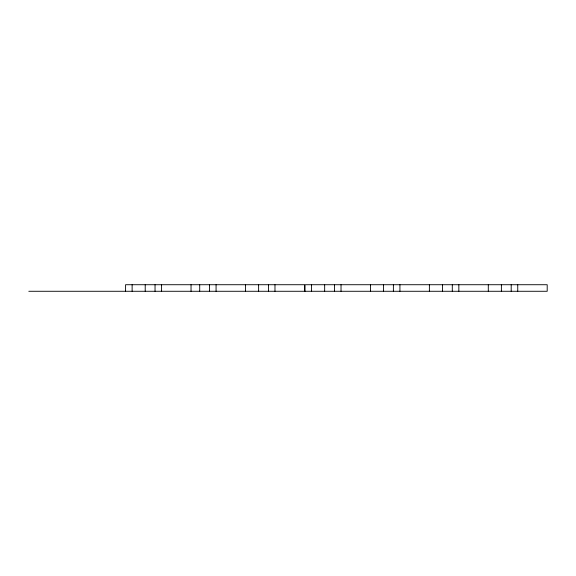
<?xml version="1.0" encoding="UTF-8"?>
<svg xmlns="http://www.w3.org/2000/svg" width="576" height="576" viewBox="0 0 576 576"><rect width="100%" height="100%" fill="white"/><g stroke="black" fill="none" stroke-linecap="round" stroke-linejoin="round"><path stroke-width="0.86" d="M28.8 291.276L547.2 291.276L547.2 284.724L305.028 284.724L305.028 291.276M517.745 284.724L517.745 291.276M511.2 284.724L511.2 291.276M501.386 284.724L501.386 291.276M488.297 284.724L488.297 291.276M458.842 284.724L458.842 291.276M452.297 284.724L452.297 291.276M442.476 284.724L442.476 291.276M429.386 284.724L429.386 291.276M399.931 284.724L399.931 291.276M393.386 284.724L393.386 291.276M383.573 284.724L383.573 291.276M370.483 284.724L370.483 291.276M341.028 284.724L341.028 291.276M334.483 284.724L334.483 291.276M324.662 284.724L324.662 291.276M311.573 284.724L311.573 291.276M304.43 291.276L304.43 284.724L125.582 284.724L125.582 291.276M274.975 284.724L274.975 291.276M268.43 284.724L268.43 291.276M258.617 284.724L258.617 291.276M245.52 284.724L245.52 291.276M216.072 284.724L216.072 291.276M209.527 284.724L209.527 291.276M199.706 284.724L199.706 291.276M191.038 284.724L191.038 291.276M161.582 284.724L161.582 291.276M155.038 284.724L155.038 291.276M145.217 284.724L145.217 291.276M132.127 284.724L132.127 291.276"/></g></svg>
